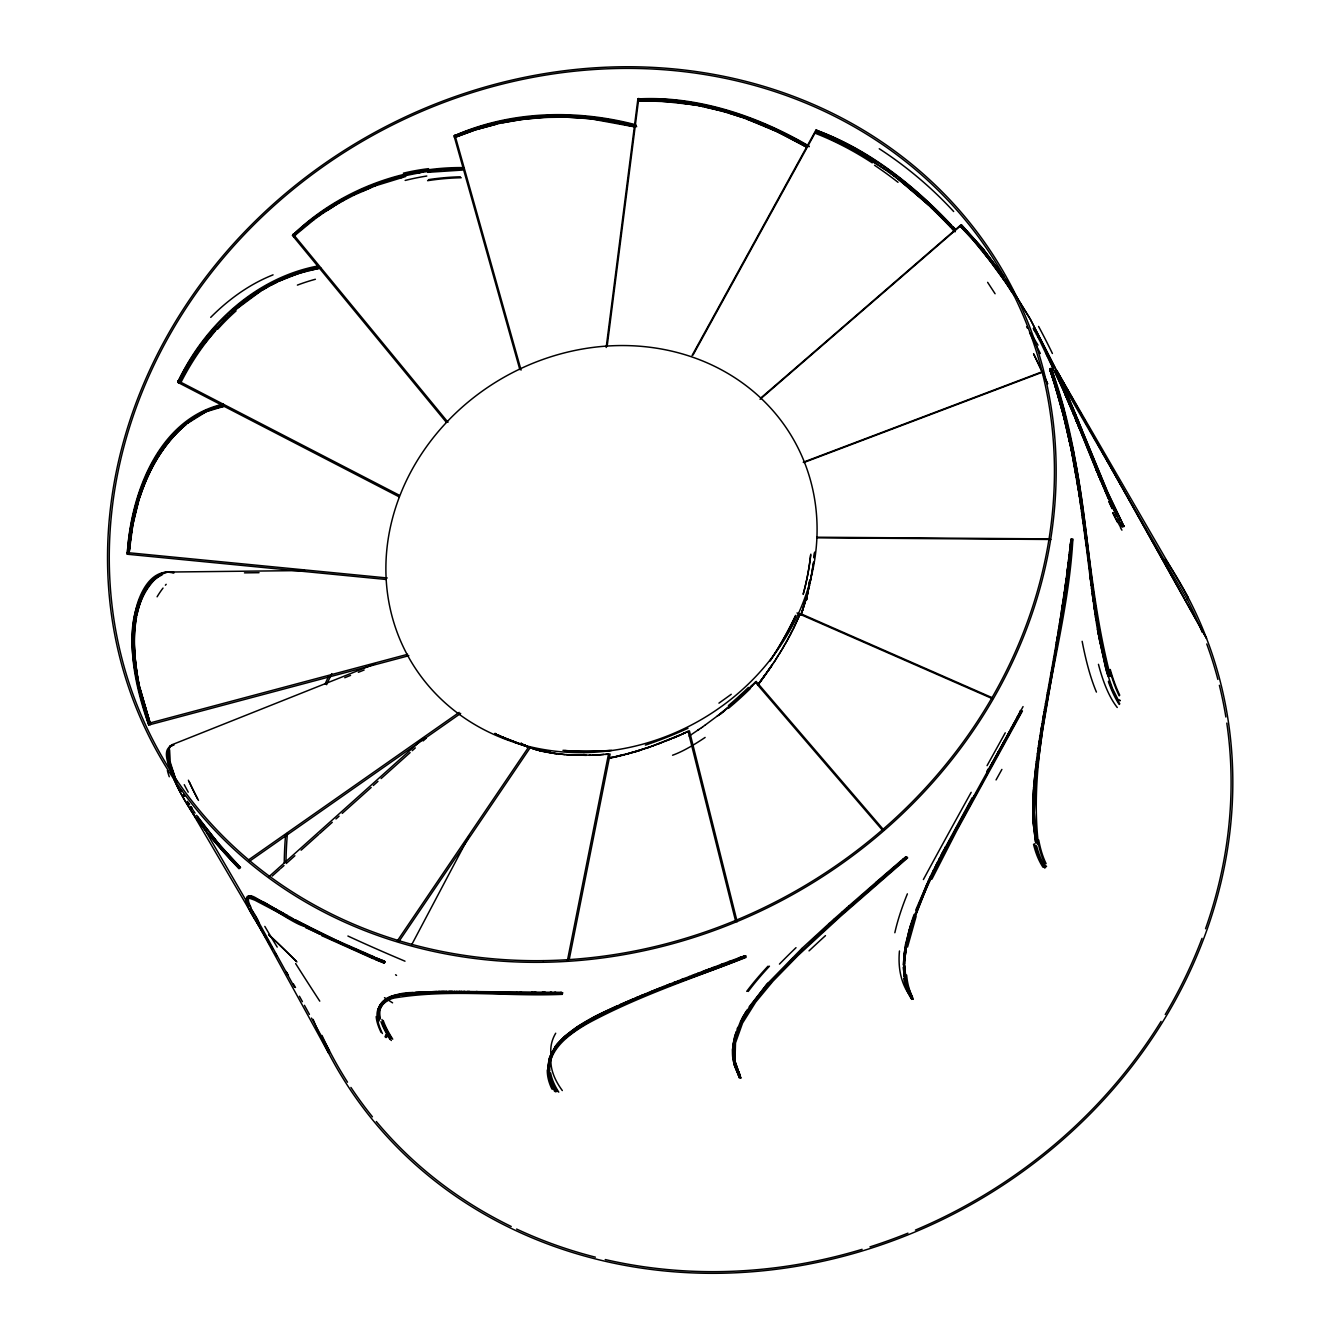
<?xml version="1.0" encoding="UTF-8"?>
<svg xmlns="http://www.w3.org/2000/svg" width="1340" height="1340" viewBox="0 0 1340 1340"><rect width="100%" height="100%" fill="white"/><g stroke="black" fill="none" stroke-linecap="round" stroke-linejoin="round"><path stroke-width="1.5" d="M903.83 976.123L903.88 954.465L909.274 929.089M905.137 975.905L904.517 963.795L905.773 949.725M1033.693 805.859L1034.279 825.155L1036.49 841.369M903.194 964.85L905.388 944.851L911.2 922.908M1033.709 804.77L1033.726 803.698M1032.805 804.184L1033.006 820.951M904.517 963.795L904.534 962.941M1033.76 802.61L1034.396 789.126M1032.822 803.112L1033.492 789.612M1032.922 800.215L1032.956 819.946M1032.973 798.69L1033.659 787.3M904.651 960.311L906.476 945.588L910.53 928.854M1034.564 786.815L1033.76 815.356M1034.514 787.619L1037.21 761.12M386.088 579.466L127.283 554.224C131.404 494.745 158.371 420.542 222.976 405.635M814.653 552.114L814.117 558.043M1033.592 788.188L1034.044 782.594M150.264 471.395C137.568 497.224 131.119 525.799 129.025 554.392L130.432 537.39M814.502 552.951L814.117 557.39M1034.664 785.642L1034.748 784.469M127.283 554.224C130.499 494.443 158.287 418.649 223.345 404.094M128.841 552.767L132.208 526.017L137.685 502.5M1033.793 785.709L1036.356 761.622M1034.849 783.297L1036.892 763.666M129.226 551.795L132.861 524.761L138.506 501.495M1034.162 781.404L1036.021 764.152M1038.332 843.614C1026.758 741.087 1067.276 641.039 1072.871 539.048L1071.213 539.032L1065.132 589.969M1071.213 539.032L1066.154 579.466M554.676 1089.387L554.475 1091.212L555.966 1091.866L556.15 1090.04L554.676 1089.387L550.07 1079.136L548.06 1066.757L549.869 1056.506L555.396 1046.205L564.609 1036.339L577.44 1026.742L595.58 1016.273L617.69 1005.653M1070.308 544.677L1070.576 542.147M1070.442 546.62L1070.71 544.073M1070.04 547.222L1069.487 552.365M1069.906 551.745L1070.174 549.182M1069.337 556.921L1069.622 554.325M1069.035 559.534L1067.762 570.069M1068.6 560.154L1068.901 557.541M1068.282 562.767L1066.958 573.353M813.615 562.03L810.114 582.548M606.183 347.479L637.89 98.925C697.805 95.676 757.569 116.027 809.008 146.06M607.137 346.44L638.761 98.39M1037.177 761.371L1037.914 755.777M1036.306 761.991L1036.691 759.043M1067.092 575.396L1056.908 642.43M813.581 562.683L810.482 580.89M1079.069 423.088L1107.795 492.4L1123.992 526.486L1122.183 526.804L1118.18 519.418M1036.658 759.194L1037.428 753.566M1066.255 578.696L1064.831 588.997M1037.88 755.961L1038.299 752.946M1065.886 581.393L1060.56 617.254M1123.992 526.519L1107.728 492.986L1082.234 430.793M1038.232 753.365L1038.684 750.099M1037.395 753.867L1037.83 750.718M1064.68 593.134L1064.898 591.56M1038.601 750.735L1041.013 734.655M1037.763 751.254L1038.249 747.854M1038.969 748.105L1040.175 740.082M1064.161 593.737L1064.379 592.146M809.544 581.711L809.779 580.12M1063.692 596.886L1063.927 595.312M130.784 534.878L133.33 520.155M1038.131 748.625L1040.192 735.191M1063.29 602.631L1063.759 599.466M1038.534 745.961L1039.338 740.601M1062.821 605.814L1063.055 604.223M809.31 583.285L809.745 580.789L809.293 583.754M1062.335 608.996L1062.57 607.405M1062.268 606.4L1062.503 604.826M251.133 895.974C239.106 895.12 257.816 916.895 258.319 921.551L294.398 987.111M809.26 583.955L809.511 582.381M1040.409 738.491L1041.448 731.875M1061.531 611.174L1061.783 609.583M1061.598 613.787L1061.833 612.179M1039.572 739.127L1040.644 732.427M399.236 496.872L177.734 382.319C203.864 326.173 255.035 278.151 317.144 266.141M205.188 341.616L191.369 361.415L179.258 383.106L179.51 381.565M906.091 947.799L904.332 963.828L904.919 977.664M1041.331 732.561L1041.9 729.094M1060.091 620.269L1060.777 615.981M1060.074 623.368L1060.325 621.777M1040.51 733.198L1041.549 726.85M1041.817 729.58L1042.352 726.297M1060.258 619.164L1057.897 633.502M1040.996 730.216L1042.018 724.035M1042.302 726.582L1042.805 723.483M1059.488 623.954L1059.739 622.363M1058.432 630.319L1058.7 628.728M1058.516 632.916L1059.035 629.733M1042.805 723.55L1043.307 720.518M1043.291 720.669L1043.826 717.453M808.824 586.619L807.769 592.481M1042.001 724.186L1042.503 721.138M1056.975 638.946L1058.064 632.53M1043.76 717.821L1044.346 714.388M1057.444 639.297L1057.712 637.706M1042.486 721.205L1043.559 715.007M1042.972 718.374L1044.078 711.909M1057.361 636.701L1055.753 646.131M1044.245 714.974L1044.865 711.306M1055.97 647.94L1057.076 641.525M808.489 588.595L806.462 599.516L806.881 597.422M1056.289 643.016L1056.556 641.458M1044.731 712.093L1045.719 706.331M1054.881 654.322L1056.121 647.12M1043.96 712.645L1044.63 708.81M1054.664 652.362L1055.887 645.361M1045.401 708.19L1046.741 700.485M1055.049 653.334L1048.148 692.462M136.529 617.003C132.509 639.532 134.536 662.714 139.159 684.975M905.857 949.507L907.214 941.903M1044.463 709.764L1045.719 702.545M1053.575 658.56L1054.764 651.759M1046.49 701.942L1048.299 691.641M1053.692 661.089L1053.96 659.531M1045.485 703.969L1047.043 695.159M1053.659 658.124L1050.845 673.919M136.211 615.395C131.672 640.486 134.519 666.349 140.298 690.988M1047.411 693.048L1051.096 672.479M1046.841 696.231L1047.562 692.211M807.501 593.989L807.97 591.644M807.869 592.213L806.73 598.126M806.998 596.752L807.417 594.642M907.532 947.045L916.058 916.543M906.192 947.564L912.44 922.674M169.493 749.529L169.711 760.4L174.803 776.697M806.328 600.219L806.847 597.606M806.362 600.119L806.63 598.779M377.947 1019.79C372.872 1004.849 389.655 995.352 402.586 995.184C454.176 989.858 508.43 995.184 560.807 993.861L561.108 992.303L562.582 992.806L562.264 994.347C507.056 996.659 450.96 988.937 396.154 997.697C385.032 998.987 375.317 1009.523 379.237 1020.862M567.406 960.663L608.528 754.018L598.042 754.973M569.266 959.222L610.085 754.035L605.529 754.437M136.864 615.261C140.214 599.818 146.512 581.895 162.04 574.961M136.563 613.653C139.829 598.595 145.826 581.928 160.147 574.09C163.798 572.281 167.986 571.544 172.023 572.197C177.868 573.537 170.615 571.577 168.07 571.996C126.446 583.989 132.744 645.026 137.652 678.576M169.359 750.031L169.694 760.383M133.833 517.759C144.134 470.306 172.039 416.405 223.428 404.898M809.913 583.537L808.12 591.024M809.544 585.178L801.136 614.692M907.431 941.601C920.881 889.04 950.094 842.475 975.436 795.072L1021.633 711.44L1020.159 710.853M246.694 899.224L248.972 898.034L254.918 900.212L319.808 934.215M807.434 593.838L806.01 599.014M806.596 596.769L802.426 610.856M247.046 896.627C252.004 893.127 258.972 900.966 263.997 902.44M806.261 598.009L805.038 602.447M805.759 599.734L804.017 605.831M138.07 501.194L139.26 497.307M804.77 603.117L801.822 612.397L802.643 609.918M910.932 927.498L928.369 883.077M909.676 927.766L927.163 883.445M138.891 500.205L139.293 498.916M803.179 608.243L803.715 606.551M903.26 858.906L905.488 856.997L906.476 858.136L841.135 914.784L798.59 953.645L772.678 979.925L754.219 1002.019L741.338 1022.923L734.789 1042.537L734.621 1060.175L740.903 1078.248L735.007 1061.364L735.493 1042.872L742.544 1023.057L755.676 1002.086L772.962 981.182L798.02 955.487L840.281 916.56L907.666 857.851L906.158 856.83M139.712 497.643C148.673 469.871 163.547 443.171 186.26 424.328M740.652 1021.214L734.638 1036.473L732.494 1049.538L733.818 1063.34L739.111 1076.305L737.67 1073.775M139.661 496.034L146.094 478.882M912.775 921.635L915.371 914.198M911.535 921.87L911.887 920.815M736.045 1031.984L733.064 1043.826L732.444 1052.386A260.245 112.058 -12.2 0 0 732.779 1057.964A256.911 110.5 -11 0 0 738.173 1073.641M737.519 1032.135L734.538 1043.994L733.935 1052.587A260.429 112.225 -12.4 0 0 734.27 1058.165A257.062 110.651 -11.2 0 0 739.663 1073.842M800.985 614.893L801.538 613.251M912.255 919.759L914.131 914.433M738.055 1030.628L738.642 1029.103M916.945 909.927L927.23 885.589M915.773 910.061L928.352 880.916M737.168 1028.936L737.787 1027.411M303.611 924.7C297.815 926.543 235.271 877.097 250.898 907.28M799.729 614.842L800.281 613.502L991.667 697.47M799.159 616.199L800.265 613.553M739.261 1027.562L740.618 1024.48M798.573 617.556L799.327 615.562M797.987 618.913L798.757 616.919M146.613 477.727L147.115 476.571M798.154 618.276L793.548 628.427M797.551 619.616L792.878 629.8M147.635 475.415L150.298 469.804M446.421 422.401L292.488 235.421C337.345 191.57 400.828 166.73 463.69 167.617M928.285 883.278L930.747 878.001M929.374 880.95L935.102 868.99M931.87 879.191L956.626 830.867L1022.42 710.954L1020.829 710.418L1017.177 717.369M928.218 881.201L929.558 878.37M929.324 878.856L932.02 873.261M931.568 876.293L938.502 862.173M930.161 877.097L930.781 875.824M931.551 874.233L941.266 854.887M932.69 871.888L933.846 869.543M935.755 867.7L936.392 866.394M934.566 868.086L935.203 866.796M792.191 631.157L793.062 629.147M937.045 865.087L942.439 854.451M179.258 383.106L186.88 368.885M935.856 865.489L936.526 864.166M177.734 382.319C202.776 331.734 246.158 287.363 301.349 271.384M150.8 470.29L152.458 467.074M937.179 862.86L937.849 861.536M939.038 861.134L941.752 855.791M150.851 468.699L151.403 467.61M792.375 630.504L790.081 635.26M740.635 1021.248L742.293 1018.082M742.109 1021.348L745.543 1015.017M939.206 858.89L939.876 857.567M791.672 631.877L789.277 636.751M942.188 854.92L948.821 842.207M941.099 855.205L972.254 797.635M943.125 853.094L943.829 851.754M941.953 853.53L942.656 852.19M944.533 850.398L945.236 849.041M943.36 850.85L944.063 849.493M151.956 466.538L152.509 465.482M944.784 848.136L945.487 846.78M946.66 846.327L948.1 843.58M411.682 944.75L469 836.26M948.603 842.642L958.335 824.469M949.558 840.833L950.278 839.46M951.015 838.069L951.752 836.679M789.545 635.981L786.865 641.207M153.011 466.019L153.581 464.98M955.403 829.895L956.861 827.182M958.117 824.854L959.825 821.721M1013.325 724.471L1018.048 715.761M153.078 464.427L155.959 459.319M788.741 637.471L785.207 644.138M959.524 822.257L962.807 816.228M1008.115 734.035L1012.069 726.766M1010.728 729.245L1013.576 724.002M962.354 817.065L965.219 811.839M1002.823 743.683L1004.146 741.271M1009.037 732.327L998.283 751.958M692.06 355.519L815.943 130.097C869.878 149.661 916.259 187.03 954.85 228.972M693.065 354.966L816.697 129.997M964.314 813.481L968.904 805.139M969.557 803.933L973.979 795.91M992.823 761.857L973.544 796.731M968.1 806.58L970.445 802.342M992.17 763.046L998.702 751.204M742.276 1018.115L747.017 1010.125M988.183 768.976L986.659 771.723M154.15 463.958L154.72 462.937M786.279 641.91L781.806 649.967M743.147 1016.524L744.069 1014.95M155.289 461.915L157.048 458.933M784.604 644.858L779.193 654.272M156.546 458.33L170.063 439.135L186.428 422.803M374.865 663.903L171.604 744.889C163.312 753.532 172.408 768.306 175.205 777.954M169.627 746.33L168.388 750.752L169.024 758.859M781.17 650.67L774.587 661.491M737.938 1072.419L739.513 1078.063L734.337 1065.233L732.963 1051.381L735.074 1038.265L740.3 1024.497L749.546 1008.568L760.517 993.593L793.447 957.899M745.006 1013.342L766.262 984.967L801.822 948.536M746.497 1013.425L747.469 1011.817M189.593 364.312L198.203 351.114M157.651 457.945C172.692 433.574 195.623 410.442 225.153 406.137M778.523 654.975L773.615 662.965M248.151 897.649L251.216 897.029L263.511 902.842L262.941 901.853M773.867 662.194L769.713 668.76M772.895 663.669L766.982 672.261M321.55 935.538L373.123 958.636L382.872 962.254L383.826 960.864L385.166 961.785L384.212 963.175L375.87 959.758M397.394 940.814L528.68 747.017L529.752 747.553M398.767 941.702L530.305 747.519L506.704 739.127L509.217 740.25M771.773 665.745L757.787 685.192M771.053 666.399L760.065 681.725M750.601 1006.976L769.227 983.242M749.144 1006.876L767.82 983.192M767.753 671.591L768.725 670.184M766.765 672.981L760.885 681.089M765.994 673.652L758.708 683.517M199.694 348.986L224.919 319.356M556.134 1045.25L549.367 1058.114L547.993 1072.034M759.881 682.429L757.87 685.092M758.038 684.405L759.043 683.065M382.453 1004.062L379.672 1010.226L379.923 1018.5M206.327 340.159C228.336 312.237 257.113 289.155 290.428 276.291M556.954 1044.195C578.528 1020.477 609.934 1009.489 638.51 996.692M382.687 1003.777C390.995 995.017 404.378 994.749 415.584 993.325M633.971 126.764L590.505 118.774L565.916 117.133L543.956 117.434L521.863 119.478L499.736 123.33L475.331 129.863L454.528 137.534L455.366 136.58C511.83 113.062 575.999 110.634 634.875 126.195M519.836 369.555L454.076 135.91C510.49 110.684 576.334 109.126 635.83 124.804M1118.749 699.815L1120.29 700.468M1118.364 700.234L1112.602 688.76L1106.974 672.714M1120.073 700.703L1118.213 700.401M169.862 746.011L173.48 744.956M214.702 329.104L216.594 326.993M561.962 1040.812C554.09 1048.567 548.512 1059.471 549.668 1070.761M883.847 830.113L756.196 681.507L755.14 682.596A89.16 23.299 -43.1 0 1 750.919 686.985L749.747 688.04M756.196 681.507L733.7 702.562M751.003 686.499L752.092 685.41M269.842 944.382L257.012 922.825L258.319 921.551L250.948 908.905M563.956 1038.852C554.71 1046.289 546.988 1057.763 548.177 1070.107M225.907 318.401L226.896 317.446M561.226 1041.013L585.027 1023.425L619.164 1006.038M801.789 948.569L829.175 923.444M227.884 316.491L228.872 315.553M809.243 942.774L866.377 891.602M229.877 314.615L230.882 313.694M292.488 235.421C338.166 192.859 400.191 167.601 462.819 168.606M295.738 234.718L293.56 236.711L296.358 233.411A201.687 155.005 -47.2 0 1 324.062 211.737L346.826 197.968M563.303 1039.053C616.584 998.451 684.187 982.706 745.107 957.313M295.738 234.718L313.895 219.743M231.887 312.79L232.892 311.885M268.972 876.678L424.345 737.536M272.188 876.058L279.959 869.107M280.881 868.303L283.996 865.523M286.191 863.529L294.884 855.757M301.115 850.18L318.853 834.267M319.808 833.447L322.923 830.666M323.526 830.096L332.253 822.308M335.972 818.941L339.087 816.16M342.203 813.38L371.18 787.451M373.307 785.508L377.981 781.337M381.096 778.557L410.107 752.594M412.218 750.685L415.316 747.904M423.105 740.936L426.221 738.156M829.159 923.461L833.631 919.458M833.597 919.491L842.391 911.686M842.424 911.669L846.846 907.766M734.957 701.457L736.23 700.351M846.88 907.733L849.091 905.79M849.125 905.756L876.377 882.038M155.172 579.031C129.008 606.132 132.593 648.259 138.656 682.546M233.914 310.997L260.647 291.149M866.327 891.653L873.211 885.639M873.161 885.69L877.667 881.77M877.616 881.804L886.561 874.065M760.618 398.164L961.132 224.684L982.79 248.637L1003.928 276.71M760.048 399.32L961.601 224.953L983.192 248.955L1004.28 277.112M733.683 702.562L719.747 714.103M886.594 874.032L893.294 868.236M888.805 872.122L891.05 870.179M893.277 868.236L906.677 856.712M235.338 308.703L256.895 292.455L278.352 280.378M727.168 708.458L728.424 707.403L724.639 710.535M567.808 1035.418C589.985 1017.764 616.618 1007.077 642.446 995.972M720.87 713.583L718.357 715.577M718.491 715.091L719.731 714.12M717.218 716.079L718.458 715.108M187.717 423.155L206.327 411.631L224.35 406.255M187.902 421.614L205.137 410.76L223.278 404.915M717.202 716.096L705.326 724.957M313.845 219.76L318.602 216.276M169.627 747.519L167.399 752.913L168.405 762.694M705.309 724.974L702.763 726.783M318.552 216.309L323.375 212.943M701.507 727.687L702.746 726.799M701.49 727.687L689.179 736.062M168.488 763.08C180.213 803.95 209.542 836.88 237.967 867.298L239.408 866.293L240.463 867.583L239.022 868.588C213.596 842.291 189.61 813.648 174.25 780.165C171.704 771.522 159.175 749.311 172.324 745.744M248.637 859.828L459.185 712.394M249.709 861.101L460.675 713.382M697.738 730.3L698.978 729.446M323.325 212.993L335.771 205.037M328.166 209.777L333.158 206.611M672.847 101.84L637.673 100.634L654.707 100.115M335.703 205.07L343.492 200.581M262.774 289.842L267.313 287.212M1055.216 370.895L1056.473 370.209L1188.295 597.808M1055.3 371.448L1056.841 370.594L1206.536 638.376L1056.473 370.209M268.469 286.559L269.625 285.923M343.459 200.598L353.961 195.121M270.781 285.303L277.413 281.936M346.809 197.968L352.085 195.238M273.712 282.673L296.726 272.874L319.372 267.045M352.052 195.255L362.654 190.213M1044.697 865.439L1046.574 866.243M353.928 195.138L375.317 185.841M686.7 731.891L688.107 731.238L735.777 921.736M686.616 731.942L682.495 733.868M278.887 281.233L299.574 273.075L319.724 268.184M685.125 732.645L674.003 737.888M279.507 279.826L292.221 274.482M680.636 734.705L646.366 748.39M678.207 736.045L689.413 730.853L737.168 921.736M621.358 1005.034L632.815 1000.042M361.884 191.402L369.873 187.985M619.901 1004.665L633.686 998.702M362.621 190.23L378.868 183.664M676.851 736.38L668.694 739.847M634.222 999.439L647.421 993.912M635.143 998.099L643.418 994.649M671.223 738.792L667.203 740.451M640.101 996.022L645.913 993.627M644.105 995.285L649.95 992.89M454.076 135.91C511.31 111.94 576.485 109.579 636.131 125.692M454.528 137.534L475.331 129.863L496.755 124M367.964 187.935L370.627 186.83M160.431 574.961C114.135 607.472 135.206 680.469 148.807 724.99L408.817 655.712M645.143 993.945L648.443 992.605M649.18 993.208L652.513 991.851M647.689 992.906L661.407 987.413M651.743 992.153L655.076 990.796M650.269 991.868L664.071 986.357M654.339 991.098L657.672 989.757M455.366 136.58L476.169 128.975L497.609 123.146M656.969 990.042L660.285 988.702M665.712 741.054L667.019 740.518M659.615 988.97L662.915 987.647M344.748 677.722L350.561 675.394M358.333 672.312L364.145 670M662.295 987.898L669.916 984.883M665.611 741.087L662.714 742.226M664.824 986.893L667.354 985.888M663.367 986.642L666.75 985.302M668.241 985.537L677.688 981.835M670.938 984.481L673.652 983.409M665.913 985.637L674.908 982.12M668.459 984.632L671.038 983.627M676.382 982.337L682.965 979.775M673.635 982.622L678.878 980.578M681.909 980.176L685.628 978.736M684.69 979.104L688.308 977.698M677.655 981.048L689.547 976.475M681.524 979.557L684.187 978.535M687.504 978.016L693.684 975.621M661.223 742.795L662.563 742.276M693.165 975.822L696.398 974.582M696.013 974.733L709.664 969.507M698.877 973.627L701.741 972.522M688.861 976.726L692.244 975.436M691.708 975.637L694.957 974.398M694.572 974.549L697.688 973.359M697.453 973.443L706.063 970.177M707.503 970.327L716.197 967.011M803.23 462.233L1042.721 371.548M1056.808 390.727L1049.723 368.902L1051.347 368.282L1063.29 407.276L1073.909 453.372M803.799 462.551L1042.805 372.051M1057.662 394.094L1049.79 369.421L1051.414 368.802C1087.778 467.627 1083.943 574.927 1110.391 675.879M661.056 742.863L658.242 743.918M703.182 971.266L708.961 969.071M708.24 969.356L713.316 967.43M714.756 967.564L735.308 959.792M711.858 967.982L729.446 961.366M720.619 964.683L723.55 963.577M733.834 960.361L745.71 955.906L746.079 957.363C692.914 978.1 638.275 996.072 587.942 1023.291C570.019 1033.575 547.49 1049.254 549.467 1072.67M375.3 185.841L405.668 176.495M659.548 743.432L656.768 744.471M728.726 961.634L744.571 955.839M738.34 958.05L741.322 956.944M742.729 957.011L745.71 955.906M291.584 275.856L306.559 271.048M655.294 745.006L656.55 744.538M378.835 183.68L381.632 182.675M655.059 745.073L652.379 746.045M292.488 273.997L300.746 271.266M653.585 745.61L650.922 746.548M381.599 182.692L392.687 179.091M650.654 746.631L626.684 754.219M649.197 747.134L636.249 751.556M644.892 748.558L634.775 751.673M639.817 750.484L624.105 754.889M392.67 179.091L395.467 178.287M302.488 271.032L318.183 267.263M633.435 752.377L634.842 751.975M632.982 752.176L625.412 754.219M395.434 178.287L406.522 175.406M631.961 752.477L629.197 753.231M304.498 570.538L167.182 572.063C151.303 572.783 142.358 588.98 137.819 602.431C125.742 642.295 134.905 685.092 148.154 723.449L407.645 654.305M395.652 995.184C385.032 996.457 374.999 1006.206 378.617 1017.428M626.517 753.934L616.333 756.396M400.158 177.868L402.921 177.165M624.507 754.772L609.449 758.206M623.887 754.604L617.556 756.129M621.593 755.509L622.832 755.207M412.586 992.572C398.114 992.404 373.09 998.819 378.751 1018.082M308.619 270.512L320.796 268M620.319 755.81L613.117 757.452M406.489 175.406L423.055 172.106M396.791 994.917L412.502 992.588L437.091 991.5M616.115 756.447L608.879 757.971M500.591 122.493C545.43 112.845 592.498 114.754 636.701 126.697M610.872 757.921L611.995 757.686M611.593 757.418L609.348 757.87M608.729 758.356L609.801 758.139M502.718 122.711C545.28 113.95 589.768 115.558 631.844 126.211M417.477 173.078L420.257 172.575M171.604 744.889L173.898 745.073M1124.076 525.933L1122.267 526.218L1120.475 522.985M423.038 172.106L442.167 169.795L463.322 169.091M912.088 997.597L911.183 997.731M913.11 999.054L906.677 983.878L904.483 965.47M911.016 997.747L905.354 984.046L903.194 967.346M912.289 999.188L910.848 997.781M430.425 171.956L427.695 172.324L462.434 170.063M815.842 131.538L859.225 152.743M413.909 993.459C399.421 993.308 374.396 999.891 380.058 1019.154M415.5 993.325L436.371 992.354M603.955 754.403L595.077 755.124M417.075 993.208L432.77 992.438M415.718 992.32L440.324 991.449M596.451 754.889L592.163 755.241M593.503 755.023L589.265 755.325M637.89 98.925C698.173 96.966 757.619 116.312 809.159 146.747M637.673 100.634L653.819 100.601M590.572 755.124L571.426 754.956M638.544 100.098L670.369 101.07L700.753 105.508M435.668 992.371L452.434 992.17M437.644 992.32L440.676 992.27M441.714 992.253L444.913 992.22M244.45 572.85L259.039 572.683M438.281 991.483L444.512 991.416M586.401 755.375L565.865 754.621M441.363 991.449L446.656 991.416M445.902 992.203L446.974 992.203M448.046 992.186L450.223 992.186M445.684 991.416L452.418 991.399M448.833 991.399L454.712 991.416M451.546 992.17L468.196 992.203M453.556 992.17L454.679 992.17M455.801 992.17L456.94 992.17M458.079 992.17L459.235 992.17M551.745 992.773L562.582 992.806M454.394 991.416L457.057 991.416M460.391 992.17L461.546 992.17M554.71 992.287L561.108 992.303M549.065 992.773L553.001 992.789M540.439 992.739L549.836 992.773M456.672 991.416L461.831 991.449M458.983 991.433L460.139 991.433M550.271 992.253L555.681 992.287M462.719 992.186L463.891 992.186M542.264 992.22L551.544 992.27M533.203 992.706L541.075 992.739M534.258 992.722L519.116 992.622M816.965 537.223L1049.187 538.881M817.082 537.826L1050.845 539.484M1070.827 539.635L1072.519 539.601L1065.467 596.149L1042.553 730.752L1036.54 773.683L1034.279 812.593L1037.344 844.116M167.048 571.979L172.977 572.8M461.312 991.449L507.827 991.935M534.342 992.17L545.229 992.236M531.729 992.153L535.883 992.17M467.493 992.203L473.69 992.236M516.151 992.605L520.322 992.639M463.673 991.466L464.88 991.466M520.657 992.052L532.801 992.153M473.238 992.236L483.321 992.32M503.941 992.505L517.542 992.622M482.702 992.32L488.33 992.371M500.356 992.471L504.577 992.521M467.292 991.483L469.754 991.516M507.408 991.935L521.394 992.069M486.671 992.354L501.277 992.488M476.085 991.567L477.375 991.583M656.701 100.701L693.551 104.704M657.421 100.215L673.752 101.404M570.204 755.057L556.452 753.666M564.777 754.671L545.564 751.924M127.082 552.599L387.243 577.976M675.578 102.125L699.028 105.709L720.351 110.667M676.482 101.689C714.17 105.977 750.752 117.836 784.637 134.737M556.402 753.8L529.819 747.603M555.464 753.666L544.995 751.908M740.132 1076.456L739.161 1073.976M554.777 753.448L536.687 749.831M695.142 104.989L696.733 105.274M698.308 105.575L699.899 105.877M701.473 106.195L703.048 106.53M702.327 105.826L724.304 111.203M543.387 751.472L544.459 751.707M704.622 106.865C740.467 114.57 774.771 128.69 806.412 147.115M543.94 751.589L540.154 750.735M542.884 751.455L538.261 750.249M539.836 750.718L528.429 747.067M721.908 111.103L723.466 111.522M725.007 111.974L726.565 112.426M537.038 749.965L528.211 746.983M725.861 111.639L727.402 112.091M523.22 745.358L529.987 747.636M528.68 747.05L520.774 744.571M728.106 112.878L741.891 117.3M536.151 749.713L530.657 747.888M728.96 112.56L733.583 113.984M735.124 114.47L736.665 114.972M522.365 745.09L500.004 736.079M738.189 115.475L739.73 115.994M562.264 994.347L560.807 993.861M741.221 116.496L745.71 118.071M743.382 117.82L744.872 118.355M517.96 743.6L514.242 742.226M746.363 118.892L776.882 131.588L805.708 146.697M747.201 118.607L777.702 131.37L806.546 146.579M815.943 130.097C867.951 149.728 912.758 184.752 950.83 224.684M817.467 132.543L831.805 138.556M385.166 961.785L376.774 958.368M383.826 960.864L370.795 955.872M382.721 960.797L373.14 956.861M374.262 956.927L335.72 939.976L302.12 923.411M373.374 958.335L305.369 927.464M371.297 956.09L345.318 944.817M366.138 953.913L352.588 948.05M797.015 612.95L992.622 698.76M527.156 746.548L523.052 744.504M500.557 736.263L527.508 746.698L523.354 744.672M347.814 945.94L350.326 947.062M502.952 737.419L505.448 738.642M345.837 945.052L340.477 942.623M343.492 943.997L308.451 927.179M504.175 738.005L505.431 738.575M527.575 746.631L523.421 744.454L526.955 746.363M338.886 941.886L321.533 933.678M834.183 139.645L848.455 146.747M503.689 737.77L500.557 736.364M501.194 736.581L502.433 737.168M320.377 933.126L300.797 923.243M786.01 135.441L807.216 146.964M308.569 926.744L305.755 925.303M307.463 926.677L304.565 925.186M497.626 734.873L498.798 735.476M177.986 380.778L399.035 495.096M304.766 924.784L295.219 919.776M303.728 926.124C283.929 920.614 219.71 865.405 257.967 924.248L272.673 949.005M497.592 734.739L498.765 735.358M300.947 922.808L290.127 917.582M298.971 922.288L299.875 922.757M295.336 920.362L296.241 920.848M293.56 919.424L294.448 919.893M292.69 918.955L290.964 918.034M495.331 733.65L496.453 734.253M291.936 918.017L285.437 914.483M494.895 733.416L496.001 734.019M850.816 148.02L886.577 170.515M287.246 915.471L277.38 909.994M959.859 225.907L972.555 239.408M495.314 733.499L496.453 734.119M960.01 225.974L962.087 227.984A201.687 91.891 61.2 0 1 983.677 252.439M284.281 913.83L278.703 910.731M263.88 902.373L265.069 903.043M277.782 910.228L265.856 903.478M264.851 902.925L267.33 904.316M274.968 908.637L276.358 909.425M860.548 153.53L875.64 162.576M1044.011 865.774L1045.585 866.729M873.044 160.867L874.333 161.721M874.986 162.542C904.081 181.754 930.278 205.104 953.979 230.614M521.913 743.801L520.992 743.131L521.947 743.817M384.212 963.175L382.872 962.254M887.85 171.419L889.124 172.341M890.38 173.262L891.636 174.2M892.892 175.138L894.149 176.076M895.405 177.031L896.661 177.986M897.9 178.94L928.436 204.953M899.71 179.962L926.694 202.977L954.449 230.765M930.714 207.097L933.059 209.325M934.265 210.497L935.471 211.653M936.66 212.826L937.849 213.998M939.038 215.171L940.228 216.343M941.4 217.516L943.745 219.894M943.209 218.99L944.365 220.162M944.901 221.066L948.351 224.634M945.521 221.351L946.676 222.541M237.515 864.333L239.408 866.293M236.694 863.697L240.463 867.583L219.341 844.602M947.816 223.73L951.232 227.331M949.49 225.84L950.63 227.029M951.752 228.236L955.119 231.837M952.908 226.544L955.085 228.872M953.477 229.726L954.599 230.932M224.299 850.264L225.991 852.173M972.572 239.424L992.153 263.394M755.308 682.144L882.692 830.448M219.291 844.569L201.402 822.124M214.567 838.957L216.109 840.817M979.724 247.733L981.5 249.86M293.091 234.115L447.995 422.284M239.022 868.588L237.967 867.298M211.469 835.172L213.027 837.098M983.694 252.389L1006.357 283.326M985.068 254.265L986.809 256.476M992.102 263.344L1002.605 277.916M200.062 820.298L201.385 822.107M200.045 820.281L197.499 816.697M196.595 815.29L216.728 841.353A201.687 56.766 38.5 0 0 237.599 864.35M1002.622 277.95L1012.672 293.108M1002.957 278.318L1004.665 280.814M1005.637 279.206L1030.175 318.953L1054.731 366.909M195.054 813.145L191.587 807.953M1006.005 279.625L1030.46 319.473L1056.054 369.756M258.319 921.551L259.273 922.975L257.967 924.248L328.719 1053.24M1006.374 283.36L1008.032 285.856M1008.049 285.889L1014.631 296.123M1009.707 288.418L1011.365 290.981M189.61 804.77L187.449 801.303M188.32 802.76L189.376 804.469M274.767 952.539L276.878 956.073M286.325 972.002L288.418 975.537M285.889 971.349L288.033 974.934M293.376 983.928L295.503 987.513M190.113 808.908L257.012 922.825M198.37 818.539L248.855 905.287M1059.471 378.651L1187.542 600.203M183.48 794.486L184.384 796.111M1120.826 523.639L1122.2 526.737L1120.743 524.225M299.406 996.223L302.421 1001.683M304.415 1005.318L309.423 1014.43M311.433 1018.065L329.472 1050.845M1033.307 328.283L1034.798 331.047M1033.559 328.803L1035.033 331.533M180.917 789.746L181.771 791.404M1035.05 331.566L1036.507 334.313M1036.524 334.347L1037.964 337.111M1119 520.255L1118.264 518.831M1037.981 337.144L1039.421 339.891M1039.438 339.941L1063.34 390.141M1117.895 518.111L1100.76 480.44M1116.689 516.469L1096.237 470.139M1046.339 353.526L1053.139 367.679M1046.523 354.062L1047.914 356.892M1054.881 367.445L1057.377 372.587M1054.463 370.51L1060.861 384.547M176.478 780.818L177.148 782.259L175.205 777.937M1056.238 370.359L1062.503 383.877M1057.578 373.291L1063.96 387.176M1062.988 385.25L1066.623 393.206M1060.995 385.116L1064.563 392.922M1064.211 387.729L1065.417 390.476M1108.465 498.296L1105.115 490.658M1108.398 498.882L1098.984 476.169M1065.534 391.046L1067.796 395.937M1063.474 390.71L1065.769 395.702M1064.58 392.955L1069.337 403.96M1066.975 398.466L1064.68 393.508L1070.493 406.69M1066.724 393.776L1070.141 401.347M1067.913 396.489L1073.558 409.387M1065.886 396.288L1071.665 409.454M1067.092 399.052L1068.265 401.816M1103.389 486.638L1104.244 488.648M1070.225 401.899L1075.769 414.68M140.248 689.966L150.532 724.521L140.935 693.584M148.807 724.99L148.154 723.449M1075.032 417.494L1076.137 420.157L1069.437 404.563L1077.226 422.803M1073.625 409.94L1079.035 422.519M1072.787 412.117L1073.909 414.814M1072.871 412.737L1073.993 415.434M1099.839 478.916L1100.726 481.043M1075.836 415.233L1082.201 430.241M1099.889 478.33L1093.457 462.685M1075.116 418.114L1079.387 428.063M1077.31 423.44L1076.221 420.777L1080.476 430.709M1098.063 474.594L1098.951 476.772M1096.254 469.553L1097.175 471.781M1078.399 426.07L1079.471 428.7M1080.459 430.659L1082.553 435.818M1078.382 426.053L1082.62 436.455M1097.159 472.383L1086.656 446.471M1081.531 433.289L1087.645 448.347M1091.547 457.995L1093.457 462.702M1091.564 458.012L1086.656 445.885M1082.603 436.421L1086.673 446.505M173.513 773.833L174.049 775.173M150.532 724.521L139.126 684.874M149.879 722.997L139.126 685.862M1049.723 368.902L1050.644 371.548M1049.79 369.421L1051.599 374.731M1052.453 376.909L1065.333 422.284M1052.503 377.428L1054.262 382.888M1109.855 676.516C1089.521 603.921 1089.571 527.491 1073.775 453.958M1108.549 675.394L1100.425 642.58L1093.373 598.444M1107.996 676.03L1105.902 669.012M1055.116 385.669L1063.139 414.228M1057.645 393.558L1061.699 408.013M1106.639 671.575L1098.666 636.416M1058.483 396.942L1061.665 408.566M454.897 134.955L521.076 370.091M1105.601 667.873L1097.845 631.76M1062.452 410.844L1064.63 419.403M1062.436 411.514L1072.251 453.892M744.303 955.839L744.672 957.296M1063.96 417.494L1067.377 430.994M1065.501 422.988L1070.342 444.528M1065.434 423.557L1070.995 447.644M1067.561 432.753L1072.871 457.041M1036.741 842.542L1033.86 818.305M1035.753 843.044L1032.989 820.784M1071.213 448.682L1073.474 460.173M138.087 680.77L138.589 683.299M1071.079 449.252L1074.663 466.488M1035.519 841.855L1033.04 821.772M1072.134 454.545L1078.466 490.541M1073.491 461.613L1075.4 470.608M1074.077 464.812L1075.97 473.824M1075.233 469.637L1076.523 477.023M1075.233 471.228L1076.338 477.643M1098.331 634.591L1097.443 629.398M1076.338 475.968L1078.147 486.671M1076.891 479.134L1079.186 493.103M1076.707 479.77L1079.454 496.972M1097.477 629.632L1095.835 619.381M1078.466 488.614L1080.174 499.519M1079.471 494.929L1081.38 507.508M1078.75 492.4L1081.112 508.128M1095.45 616.769L1095.886 619.7M1080.442 501.227L1080.911 504.376M1079.722 498.698L1080.191 501.847M1095.517 617.204L1094.663 611.442M1080.425 503.405L1086.171 545.715M1095.132 614.692L1091.514 588.226M1081.146 505.934L1086.505 545.045M1081.832 510.657L1082.284 513.789M1081.564 511.26L1082.016 514.376M1094.395 609.583L1093.658 604.374M1082.72 516.871L1083.156 519.97M1082.435 517.475L1083.29 523.655M1083.574 523.052L1085.618 538.312M1093.541 599.734L1091.916 587.59M1092.938 599.064L1093.306 601.727M1083.708 526.737L1084.11 529.803M1092.636 593.051L1093.005 595.764M1092.217 593.687L1092.586 596.384M1092 588.126L1087.175 550.338M1084.914 535.899L1085.3 538.931M1086.405 544.341L1087.31 551.393M1090.827 582.833L1091.581 588.763M1085.685 541.963L1086.975 552.063M1090.056 576.837L1091.162 585.463M1090.442 579.902L1086.841 550.958M611.744 750.417A92.778 21.105 -5.9 0 1 564.71 750.568M610.219 750.45A93.063 21.323 -5.6 0 1 562.984 750.316M687.973 728.273A92.192 17.822 -24.3 0 1 645.394 745.124M731.255 694.288A113.163 6.951 -36.5 0 1 718.944 703.131M705.125 737.436A113.163 23.601 -42.5 0 1 672.563 755.224M724.672 710.334A96.614 20.938 -42.7 0 1 720.92 713.366M724.622 710.753A96.212 21.758 -42.9 0 1 720.819 713.818M748.423 687.42A90.534 21.072 -42.9 0 1 728.407 705.577M750.484 688.392A90.517 23.266 -43.1 0 1 728.441 708.341M755.057 682.579A89.21 23.182 -43.1 0 1 750.769 686.934M795.742 615.345A92.728 23.969 -60.2 0 1 770.332 660.587M795.407 615.998A92.996 24.003 -59.9 0 1 769.679 661.273M810.6 555.045A92.778 33.718 -77.8 0 1 803.313 593.704M810.817 554.157A93.063 33.718 -77.5 0 1 803.129 594.407M1165.281 559.216A486.437 434.562 -29.6 0 1 962.924 1209.049A486.437 434.562 -29.6 0 1 313.125 1019.388M284.231 863.211A486.437 434.562 -29.6 0 1 285.554 835.071M325.034 684.154A486.437 434.562 -29.6 0 1 328.451 676.767M1187.039 599.248A484.661 432.988 -29.6 0 1 1202.282 632.38M1206.754 643.971A484.661 432.988 -29.6 0 1 1217.893 679.43M1219.383 685.293A484.661 432.988 -29.6 0 1 1225.866 717.017M1226.803 723.097A484.661 432.988 -29.6 0 1 1205.548 928.754M1202.047 938.335A484.661 432.988 -29.6 0 1 1165.247 1014.531M1161.076 1021.415A484.661 432.988 -29.6 0 1 915.421 1230.087M907.95 1233.168A484.661 432.988 -29.6 0 1 869.945 1246.903M862.123 1249.332A484.661 432.988 -29.6 0 1 605.261 1259.567M595.395 1257.171A484.661 432.988 -29.6 0 1 516.62 1229.065M511.21 1226.485A484.661 432.988 -29.6 0 1 376.289 1121.53M372.436 1116.84A484.661 432.988 -29.6 0 1 350.913 1087.427M347.512 1082.201A484.661 432.988 -29.6 0 1 321.969 1035.418M285.973 861.905A484.661 432.988 -29.6 0 1 287.43 833.028M326.608 684.673A484.661 432.988 -29.6 0 1 331.767 673.652M169.276 776.748A238.788 49.279 43.9 0 1 167.366 770.45M188.237 792.174A238.453 43.45 46.6 0 1 184.267 784.687M236.778 864.233A200.95 57.151 38.3 0 1 215.891 841.101M319.774 1001.148A258.771 11.306 55.4 0 1 295.637 963.561M396.54 975.403A246.543 5.494 32.2 0 1 395.568 974.766M268.62 934.6A258 17.654 48.6 0 1 296.927 961.919M277.213 947.095A258.854 11.373 55.4 0 1 264.817 926.392M404.998 961.182A208.605 19.212 21.5 0 1 347.914 936.024M269.072 935.002A257.866 17.37 48.7 0 1 296.19 961.366M384.479 997.647A257.046 6.7 33.1 0 1 392.587 1002.839M391.314 1040.51A259.558 54.94 34.9 0 1 382.269 1022.705M390.041 1039.472A259.407 54.655 35 0 1 380.979 1021.666M382.419 1033.525A258.854 56.799 33.5 0 1 377.512 1017.596M392.737 1039.187A258.988 54.773 34.9 0 1 383.223 1020.51M381.096 1032.42A258.704 56.515 33.6 0 1 376.205 1016.524M391.481 1038.131A258.838 54.471 35.1 0 1 381.934 1019.472M558.78 1092.167A259.508 90.098 13 0 1 550.623 1072.871M557.306 1091.514A259.357 89.847 13.2 0 1 549.149 1072.235M562.314 1090.559A258.118 89.83 12.8 0 1 551.058 1057.612M551.494 1057.662A258.654 91.355 7.1 0 1 555.715 1033.224M553.47 1089.755A258.788 91.187 11.3 0 1 548.797 1070.593M551.98 1089.102A258.637 90.936 11.5 0 1 547.306 1069.957M809.042 950.864A238.788 34.622 -38.7 0 1 825.474 935.638M779.461 964.097A238.453 45.074 -37.1 0 1 796.01 947.682M876.293 882.038A201.687 6.332 -40.8 0 1 903.378 858.739M877.315 881.888A200.95 5.578 -40.8 0 1 902.021 860.615M912.892 999.322A258.771 115.709 -35.8 0 1 899.458 950.981M894.835 932.74A258.519 87.803 -49.8 0 1 907.381 893.847M911.753 999.372A259.407 116.027 -35.7 0 1 903.696 978.384M912.574 997.312A258.854 114.821 -37.5 0 1 906.627 975.034M1023.057 706.599A204.517 6.566 -60.9 0 1 987.58 771.137M1005.251 732.812A205.673 3.149 -61 0 1 987.061 765.643M911.234 997.513A258.704 114.788 -37.3 0 1 905.304 975.252M996.055 779.93A229.123 1.926 -60.9 0 1 1001.885 769.411M1045.669 867.583A259.558 102.862 -60.5 0 1 1036.591 845.774M1044.681 868.052A259.407 102.946 -60.3 0 1 1035.619 846.244M1046.104 863.663A258.854 100.55 -62 0 1 1038.751 840.046M1043.994 866.779A258.988 102.677 -60.4 0 1 1034.514 843.798M1045.116 864.166A258.704 100.651 -61.8 0 1 1037.763 840.565M1043.006 867.248A258.838 102.761 -60.3 0 1 1033.542 844.284M1119.788 703.869A259.508 74.018 -83.3 0 1 1108.934 680.971M1119.218 704.471A259.357 74.203 -83.2 0 1 1108.381 681.574M1117.258 707.486A258.118 73.365 -83.5 0 1 1098.465 664.322M1096.422 692.077A258.654 60.099 -88 0 1 1082.15 641.307M1119.754 695.226A258.788 70.618 -84.8 0 1 1110.257 669.481M1119.218 695.879A258.637 70.802 -84.7 0 1 1109.721 670.151M1038.584 326.441A238.788 82.779 60.4 0 1 1052.402 353.492M1029.572 332.638A238.453 70.97 60.8 0 1 1040.342 353.542M962.17 227.448A200.95 92.142 61.3 0 1 983.878 251.92M987.63 282.338A258.771 11.323 55.4 0 1 995.084 293.745M1026.608 326.793A259.407 11.088 55.5 0 1 1027.529 328.25M1031.13 334.012A259.407 11.088 55.5 0 1 1038.014 345.151M815.809 131.052A204.517 123.096 40 0 1 874.484 161.353M815.976 133.548A205.673 121.086 39.7 0 1 872.256 162.86M879.258 148.74A229.123 133.632 39.6 0 1 953.661 211.519M403.373 173.178A238.788 166.662 -42.2 0 1 428.549 168.673M405.166 180.431A238.453 159.494 -39.5 0 1 426.807 176.026M296.157 233.16A200.95 154.87 -47.3 0 1 323.911 211.435M297.396 285.102A258.519 130.901 -51.7 0 1 315.386 279.273M179.175 381.28A204.517 144.1 -76.7 0 1 215.506 327.781M180.816 382.62A205.673 142.877 -75.9 0 1 215.572 330.645M210.715 317.362A229.123 158.237 -75.6 0 1 273.075 274.851M157.098 596.803A258.654 69.965 -89 0 1 163.028 588.076M165.373 585.212A258.654 69.965 -89 0 1 166.177 584.307M198.488 800.399A249.927 35.225 52.8 0 1 189.325 781.94M197.466 798.69A250.061 35.56 52.9 0 1 188.404 780.215M748.189 991.449A249.927 68.893 -32.8 0 1 769.462 966.174M746.749 991.365A250.061 68.893 -32.7 0 1 768.038 966.19M923.394 879.543A218.387 4.623 -60.8 0 1 971.182 792.342M1120.592 527.156A257.062 32.947 75.3 0 1 1112.971 512.617M1112.234 508.161A260.429 30.72 74.4 0 1 1108.984 501.093M1033.575 353.76A249.927 47.369 62.4 0 1 1047.545 383.458M1121.932 530.154A256.911 33.215 75.4 0 1 1120.491 527.692M1117.543 522.349A256.911 33.215 75.4 0 1 1112.87 513.136M1112.15 508.714A260.245 30.988 74.5 0 1 1108.9 501.663M1033.743 354.212A250.061 47.185 62.6 0 1 1047.646 383.877M874.551 165.272A218.387 122.074 39.4 0 1 898.034 182.307M427.594 180.682A249.927 151.487 -33.5 0 1 461.228 177.751M428.432 179.644A250.061 151.638 -33.3 0 1 460.374 176.813M217.7 329.154A218.387 147.266 -74.1 0 1 236.091 310.88M385.87 1035.05L385.049 1036.708C386.406 1039.12 388.148 1035.636 385.87 1035.05M499.385 735.777L498.245 735.191L499.385 735.677M191.838 808.238L190.732 806.529L191.821 808.221M184.484 796.278L183.547 794.637L184.468 796.262M583.972 752.611A221.1 197.533 -29.6 0 0 796.329 444.612A221.1 197.533 -29.6 0 0 424.127 450.072A221.1 197.533 -29.6 0 0 583.972 752.611M543.353 962.271A486.437 434.562 -29.6 0 0 1010.511 284.683A486.437 434.562 -29.6 0 0 191.687 296.693A486.437 434.562 -29.6 0 0 543.353 962.271M543.487 960.646A484.661 432.988 -29.6 0 0 1008.953 285.504A484.661 432.988 -29.6 0 0 193.111 297.48A484.661 432.988 -29.6 0 0 543.487 960.646"/></g></svg>
